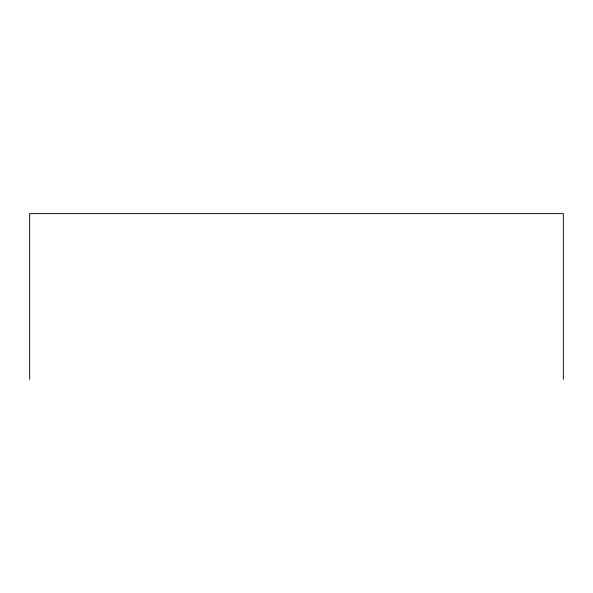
<?xml version="1.0" encoding="UTF-8"?>
<svg xmlns="http://www.w3.org/2000/svg" width="593" height="593" viewBox="0 0 593 593"><rect width="100%" height="100%" fill="white"/><g stroke="black" fill="none" stroke-linecap="round" stroke-linejoin="round"><path stroke-width="0.89" d="M563.35 379.394L563.35 213.606L29.65 213.606L29.65 379.394"/></g></svg>
